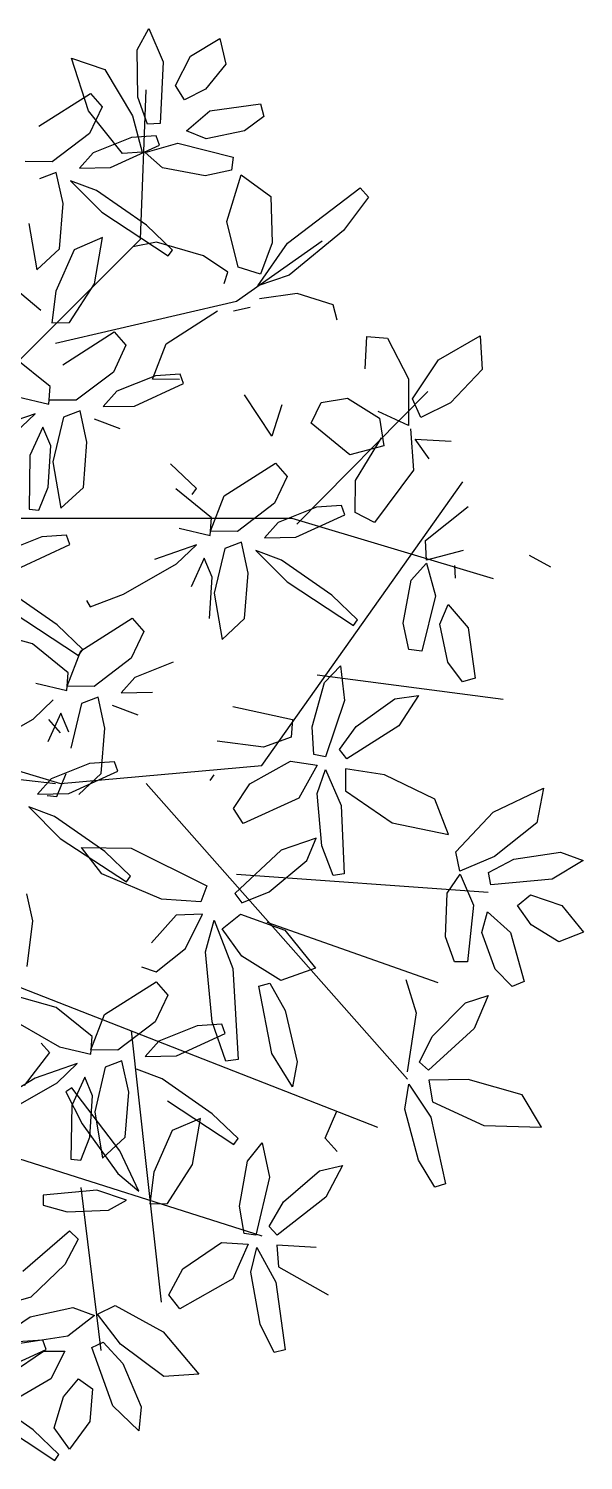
# Model space of a CAD drawing. Header units: millimetres. Extents: x -2870 to 30022, y 51 to 16914.
# Drawn here: x 17709 to 19355, y 1401 to 5649 of the extents above; entities that cross this region are included whole.
import ezdxf

# ---------------------------------------------------------------- set-up
doc = ezdxf.new("R2010")
doc.units = ezdxf.units.MM

msp = doc.modelspace()

# ---------------------------------------------------------------- linework, layer by layer
at = {"color": 62}
for p, q in [((18031.7, 5586.1), (18065.6, 5649.1)), ((18065.6, 5649.1), (18108, 5550.4)), ((18189.7, 5567.5), (18276.9, 5619.8)), ((18276.9, 5619.8), (18294.4, 5543.8)), ((18032.9, 5445.4), (18031.7, 5586.1)), ((18144.8, 5480.4), (18189.7, 5567.5)), ((17886.6, 5404.8), (17836.9, 5561.7)), ((17836.9, 5561.7), (17935.5, 5527.9)), ((17935.5, 5527.9), (18017.4, 5390.1)), ((18108, 5550.4), (18099.3, 5367.4)), ((18294.4, 5543.8), (18233.6, 5469.9)), ((17739.8, 5359.5), (17892.5, 5457)), ((17892.5, 5457), (17927, 5417.1)), ((18062.2, 5365.4), (18032.9, 5445.4)), ((18171.4, 5437.7), (18144.8, 5480.4)), ((18233.6, 5469.9), (18171.4, 5437.7)), ((17927, 5417.1), (17889.7, 5337.8)), ((18177.3, 5346.2), (18247.1, 5405.6)), ((18247.1, 5405.6), (18396.8, 5426)), ((18396.8, 5426), (18407, 5388.3)), ((18099.3, 5367.4), (18062.2, 5365.4)), ((18407, 5388.3), (18349.2, 5345.4))]:
    msp.add_line(p, q, dxfattribs=at)
at = {"color": 44}
for p, q in [((18041.1, 5024.4), (18057.8, 5467.1)), ((17686.2, 4669.6), (18041.1, 5024.4)), ((17789.4, 4715.4), (18326.3, 4840.7)), ((18505.3, 4178.5), (18893, 4572.2)), ((18400.9, 3462.6), (18997.4, 4303.8)), ((17580.6, 4196.4), (18490.3, 4196.4)), ((18490.3, 4196.4), (19086.9, 4017.4)), ((18564.9, 3731.1), (19116.7, 3659.5)), ((17047.4, 3638.7), (17804.3, 3408.9)), ((17005.4, 3501.2), (17789.4, 3408.9)), ((17804.3, 3408.9), (18400.9, 3462.6)), ((18057.8, 3408.9), (18833.4, 2532)), ((18326.3, 3140.5), (19072, 3086.8)), ((18415.8, 2997.3), (18922.9, 2818.3)), ((17371.8, 2925.7), (18743.9, 2388.8)), ((18013.1, 2675.2), (18102.6, 1869.8)), ((17386.7, 2388.8), (18400.9, 2066.7)), ((17863.9, 2209.8), (17923.6, 1726.6))]:
    msp.add_line(p, q, dxfattribs=at)
at = {"color": 64}
for p, q in [((17987.9, 5278.6), (17886.6, 5404.8)), ((18017.4, 5390.1), (18046.4, 5282)), ((17889.7, 5337.8), (17779.4, 5254.1)), ((18014.3, 5326.2), (17900.4, 5280.8)), ((18087.8, 5331.2), (18014.3, 5326.2)), ((18097.6, 5303.6), (18087.8, 5331.2)), ((18236, 5321.6), (18177.3, 5346.2)), ((18349.2, 5345.4), (18236, 5321.6)), ((17900.4, 5280.8), (17860, 5235.4)), ((17952.6, 5237), (18097.6, 5303.6)), ((18046.4, 5282), (17987.9, 5278.6)), ((18055.3, 5281.9), (18152.3, 5308.7)), ((18106, 5235.9), (18055.3, 5281.9)), ((18152.3, 5308.7), (18316, 5267.7)), ((17779.4, 5254.1), (17699.4, 5254.6)), ((17860, 5235.4), (17952.6, 5237)), ((18233.2, 5212.6), (18106, 5235.9)), ((18310.9, 5229), (18233.2, 5212.6)), ((18316, 5267.7), (18310.9, 5229)), ((17791, 5222.4), (17741.8, 5203.6)), ((17811.4, 5129.9), (17791, 5222.4)), ((17910.4, 5169), (17834, 5197.9)), ((17834, 5197.9), (17926.7, 5104.1)), ((18297.5, 5076.9), (18339.7, 5215.3)), ((18339.7, 5215.3), (18427.3, 5150.5)), ((18059.3, 5065.5), (17910.4, 5169)), ((18427.3, 5150.5), (18432.1, 5013.8)), ((18477.2, 5012.1), (18692.9, 5176.5)), ((18717.4, 5148.5), (18642.8, 5050.1)), ((18692.9, 5176.5), (18717.4, 5148.5)), ((17800.7, 4995.4), (17811.4, 5129.9)), ((17926.7, 5104.1), (18123.3, 4974.7)), ((17710.4, 5070.8), (17733.8, 4933.7)), ((18135.9, 4992.1), (18059.3, 5065.5)), ((18330.9, 4941.2), (18297.5, 5076.9)), ((17928.2, 5029), (17844.6, 4993)), ((17904.6, 4891.9), (17928.2, 5029)), ((18089, 5015.3), (18018, 5001.8)), ((18228.3, 4975), (18089, 5015.3)), ((18326.3, 4840.7), (18579.8, 5019.7)), ((18432.1, 5013.8), (18397.3, 4920.5)), ((18642.8, 5050.1), (18481.8, 4917.4)), ((17733.8, 4933.7), (17800.7, 4995.4)), ((17844.6, 4993), (17789.8, 4869.8)), ((18123.3, 4974.7), (18135.9, 4992.1)), ((18300.6, 4926), (18228.3, 4975)), ((18389.1, 4885.6), (18477.2, 5012.1)), ((18397.3, 4920.5), (18330.9, 4941.2)), ((17830.9, 4777.1), (17904.6, 4891.9)), ((18289.5, 4892.7), (18300.6, 4926)), ((18481.8, 4917.4), (18389.1, 4885.6)), ((17683.4, 4865.9), (17745.8, 4813.2)), ((17789.8, 4869.8), (17778.2, 4775.7)), ((18506.3, 4862.8), (18393.7, 4847)), ((18612.2, 4829.4), (18506.3, 4862.8)), ((18117, 4713.6), (18269.7, 4811.2)), ((18316.7, 4811.2), (18366.2, 4822.8)), ((18624.6, 4784.2), (18612.2, 4829.4)), ((17778.2, 4775.7), (17830.9, 4777.1)), ((17810.7, 4651.7), (17963.3, 4749.3)), ((17963.3, 4749.3), (17997.9, 4709.4)), ((18707.5, 4639.9), (18712.9, 4735)), ((18712.9, 4735), (18773.7, 4730.1)), ((18773.7, 4730.1), (18835.9, 4610.1)), ((18924.7, 4666.7), (19048.6, 4737.4)), ((19048.6, 4737.4), (19054.8, 4637.6)), ((17997.9, 4709.4), (17960.6, 4630.1)), ((18076.6, 4608.8), (18117, 4713.6)), ((17773.7, 4587.1), (17667.3, 4672.5)), ((18847.9, 4550.8), (18924.7, 4666.7)), ((19054.8, 4637.6), (18960.2, 4538.8)), ((17960.6, 4630.1), (17850.3, 4546.3)), ((18085.2, 4618.5), (17971.3, 4573.1)), ((18023.5, 4529.2), (18168.4, 4595.8)), ((18156.6, 4608.2), (18076.6, 4608.8)), ((18158.7, 4623.5), (18085.2, 4618.5)), ((18168.4, 4595.8), (18158.7, 4623.5)), ((17677.2, 4556), (17769.5, 4534.5)), ((17769.5, 4534.5), (17773.7, 4587.1)), ((17850.3, 4546.3), (17770.3, 4546.9)), ((17971.3, 4573.1), (17930.9, 4527.7)), ((18577.2, 4539.4), (18655.2, 4552.5)), ((17728.8, 4506.3), (17604.3, 4463)), ((17669.9, 4449.7), (17728.8, 4506.3)), ((17861.9, 4514.7), (17812.6, 4495.9)), ((17882.2, 4422.1), (17861.9, 4514.7)), ((17930.9, 4527.7), (18023.5, 4529.2)), ((17751.6, 4466.7), (17713.1, 4382.4)), ((17775.2, 4410.6), (17751.6, 4466.7)), ((17812.6, 4495.9), (17781.3, 4363.1)), ((17981.3, 4461.2), (17904.9, 4490.1)), ((17871.6, 4287.7), (17882.2, 4422.1)), ((17713.1, 4382.4), (17710.9, 4222.9)), ((17767.2, 4288.3), (17775.2, 4410.6)), ((17781.3, 4363.1), (17804.7, 4225.9)), ((17740.1, 4219.8), (17767.2, 4288.3)), ((17804.7, 4225.9), (17871.6, 4287.7)), ((17710.9, 4222.9), (17740.1, 4219.8)), ((17748.5, 4140.7), (17634.7, 4095.4)), ((17822, 4145.8), (17748.5, 4140.7)), ((17831.8, 4118.1), (17822, 4145.8)), ((17686.8, 4051.5), (17831.8, 4118.1)), ((17990.8, 3970.6), (18148.3, 4060.5)), ((17793.5, 3880), (17644.7, 3983.5)), ((17881.3, 3951.9), (17891.6, 3933.1)), ((17891.6, 3933.1), (17990.8, 3970.6)), ((17660.9, 3918.6), (17857.5, 3789.2)), ((17870.1, 3806.6), (17793.5, 3880)), ((17863.8, 3802.4), (18016.5, 3900)), ((18016.5, 3900), (18051, 3860.1)), ((17720.5, 3823.2), (17586.6, 3861.1)), ((18051, 3860.1), (18013.7, 3780.8)), ((17826.9, 3737.8), (17720.5, 3823.2)), ((17823.4, 3697.6), (17863.8, 3802.4)), ((17857.5, 3789.2), (17870.1, 3806.6)), ((18013.7, 3780.8), (17903.4, 3697)), ((18138.3, 3769.2), (18024.5, 3723.8)), ((17730.4, 3706.7), (17822.7, 3685.2)), ((17822.7, 3685.2), (17826.9, 3737.8)), ((17903.4, 3697), (17823.4, 3697.6)), ((18024.5, 3723.8), (17984, 3678.4)), ((17723, 3600.4), (17782, 3657)), ((17915.1, 3665.4), (17865.8, 3646.6)), ((17935.4, 3572.8), (17915.1, 3665.4)), ((17984, 3678.4), (18076.6, 3679.9)), ((17804.7, 3617.4), (17766.3, 3533.1)), ((17828.3, 3561.3), (17804.7, 3617.4)), ((17865.8, 3646.6), (17834.4, 3513.8)), ((18034.5, 3611.9), (17958, 3640.8)), ((17565.5, 3510.6), (17723, 3600.4)), ((17768.4, 3599.2), (17803, 3559.3)), ((17924.7, 3438.4), (17935.4, 3572.8)), ((17890.3, 3468.4), (17776.4, 3423)), ((17828.6, 3379.1), (17973.5, 3445.7)), ((17963.8, 3473.4), (17890.3, 3468.4)), ((17973.5, 3445.7), (17963.8, 3473.4)), ((17776.4, 3423), (17736, 3377.6)), ((17793.2, 3370.5), (17820.3, 3439)), ((17857.8, 3376.6), (17924.7, 3438.4)), ((17736, 3377.6), (17828.6, 3379.1)), ((17764, 3373.6), (17793.2, 3370.5)), ((17786.4, 3311.1), (17710, 3340)), ((17710, 3340), (17802.7, 3246.3)), ((17703.5, 3081.8), (17720.6, 3001.4)), ((17720.6, 3001.4), (17703.7, 2866.3)), ((17791.4, 2743.9), (17657.5, 2781.8)), ((17684.5, 2694.8), (17801.2, 2627.3)), ((17746.6, 2639), (17771.1, 2611.1)), ((17771.1, 2611.1), (17696.6, 2512.7)), ((17728.4, 2534.3), (17526.9, 2412.5)), ((17636.4, 2431.3), (17793.9, 2521.1))]:
    msp.add_line(p, q, dxfattribs=at)
at = {"color": 66}
for p, q in [((18835.9, 4610.1), (18835.6, 4471.1)), ((18430.4, 4439.3), (18349.3, 4562.2)), ((18655.2, 4552.5), (18749.9, 4493.4)), ((18872.9, 4495), (18847.9, 4550.8)), ((18460.7, 4532.5), (18430.4, 4439.3)), ((18547.1, 4477.9), (18577.2, 4539.4)), ((18835.6, 4471.1), (18746.2, 4512.8)), ((18960.2, 4538.8), (18872.9, 4495)), ((18661.6, 4384.2), (18547.1, 4477.9)), ((18749.9, 4493.4), (18763.3, 4410.7)), ((18842.3, 4461.8), (18851.3, 4338.4)), ((18678.5, 4308.6), (18755.6, 4434.5)), ((18897.5, 4372.4), (18855.7, 4430.4)), ((18855.7, 4430.4), (18963, 4425.3)), ((18763.3, 4410.7), (18661.6, 4384.2)), ((18206.8, 4284.3), (18130.2, 4357.7)), ((18289, 4262.4), (18441.7, 4360)), ((18441.7, 4360), (18476.3, 4320.1)), ((18851.3, 4338.4), (18735.4, 4183.3)), ((18476.3, 4320.1), (18438.9, 4240.8)), ((18678, 4212.8), (18678.5, 4308.6)), ((18252.1, 4197.8), (18145.7, 4283.3)), ((18194.2, 4266.9), (18206.8, 4284.3)), ((18248.6, 4157.6), (18289, 4262.4)), ((18438.9, 4240.8), (18328.6, 4157)), ((18563.5, 4229.2), (18449.7, 4183.8)), ((18501.9, 4140), (18646.8, 4206.5)), ((18637, 4234.2), (18563.5, 4229.2)), ((18646.8, 4206.5), (18637, 4234.2)), ((18735.4, 4183.3), (18678, 4212.8)), ((18886.2, 4130.1), (19012.5, 4231.4)), ((18155.6, 4166.7), (18247.9, 4145.3)), ((18247.9, 4145.3), (18252.1, 4197.8)), ((18449.7, 4183.8), (18409.3, 4138.4)), ((18328.6, 4157), (18248.6, 4157.6)), ((18340.3, 4125.4), (18291, 4106.6)), ((18360.6, 4032.9), (18340.3, 4125.4)), ((18409.3, 4138.4), (18501.9, 4140)), ((18889.7, 4071.6), (18886.2, 4130.1)), ((18207.2, 4117), (18082.7, 4073.7)), ((18148.3, 4060.5), (18207.2, 4117)), ((18291, 4106.6), (18259.7, 3973.8)), ((18459.7, 4071.9), (18383.3, 4100.8)), ((18383.3, 4100.8), (18475.9, 4007.1)), ((18997.7, 4100.6), (18889.7, 4071.6)), ((19193.8, 4086.2), (19256.7, 4052.4)), ((18230, 4077.4), (18191.5, 3993.1)), ((18253.5, 4021.4), (18230, 4077.4)), ((18608.5, 3968.4), (18459.7, 4071.9)), ((18843.5, 4012), (18889.6, 4062.6)), ((18889.6, 4062.6), (18916.4, 3965.7)), ((18975.1, 4018.7), (18973.1, 4055.8)), ((18245.5, 3899.1), (18253.5, 4021.4)), ((18349.9, 3898.4), (18360.6, 4032.9)), ((18475.9, 4007.1), (18672.5, 3877.7)), ((18820.3, 3884.7), (18843.5, 4012)), ((18259.7, 3973.8), (18283, 3836.7)), ((18685.1, 3895), (18608.5, 3968.4)), ((18916.4, 3965.7), (18875.4, 3802)), ((18929.3, 3881.9), (18953.9, 3940.6)), ((18953.9, 3940.6), (19013.3, 3870.9)), ((18283, 3836.7), (18349.9, 3898.4)), ((18672.5, 3877.7), (18685.1, 3895)), ((18836.6, 3807.1), (18820.3, 3884.7)), ((18953.1, 3768.8), (18929.3, 3881.9)), ((18875.4, 3802), (18836.6, 3807.1)), ((18247.3, 3417.6), (18259.9, 3435)), ((17935.3, 3207.6), (17786.4, 3311.1)), ((17802.7, 3246.3), (17999.3, 3116.8)), ((17926.2, 3141.5), (17865.8, 3218.7)), ((17865.8, 3218.7), (18013, 3217.4)), ((18011.9, 3134.2), (17935.3, 3207.6)), ((18013, 3217.4), (18237.8, 3105.7)), ((18103.3, 3065.5), (17926.2, 3141.5)), ((17999.3, 3116.8), (18011.9, 3134.2)), ((18237.8, 3105.7), (18219.8, 3058.1)), ((18219.8, 3058.1), (18103.3, 3065.5)), ((18146.8, 3018.4), (18074, 2936.7)), ((18224.6, 3021.7), (18146.8, 3018.4)), ((18174.9, 2919.5), (18224.6, 3021.7)), ((18233.9, 2909.4), (18259.2, 3004)), ((18088.1, 2850.2), (18174.9, 2919.5)), ((18254.2, 2701.7), (18233.9, 2909.4)), ((18043.7, 2865.1), (18088.1, 2850.2)), ((17934.7, 2723.1), (18087.3, 2820.7)), ((18087.3, 2820.7), (18121.9, 2780.7)), ((18121.9, 2780.7), (18084.6, 2701.5)), ((17897.8, 2658.5), (17791.4, 2743.9)), ((17894.3, 2618.3), (17934.7, 2723.1)), ((18084.6, 2701.5), (17974.3, 2617.7)), ((18209.2, 2689.8), (18095.3, 2644.5)), ((18282.7, 2694.9), (18209.2, 2689.8)), ((18292.5, 2667.2), (18282.7, 2694.9)), ((17893.5, 2605.9), (17897.8, 2658.5)), ((18095.3, 2644.5), (18054.9, 2599.1)), ((17801.2, 2627.3), (17893.5, 2605.9)), ((17974.3, 2617.7), (17894.3, 2618.3)), ((17852.9, 2577.7), (17728.4, 2534.3)), ((17793.9, 2521.1), (17852.9, 2577.7)), ((17936.7, 2567.2), (17905.3, 2434.5)), ((17985.9, 2586.1), (17936.7, 2567.2)), ((18006.3, 2493.5), (17985.9, 2586.1)), ((17875.6, 2538), (17837.2, 2453.8)), ((17899.2, 2482), (17875.6, 2538)), ((17837.8, 2506), (17820.1, 2493.8)), ((17820.1, 2493.8), (17867.9, 2399.1)), ((17980.1, 2318.6), (17837.8, 2506)), ((17891.2, 2359.7), (17899.2, 2482)), ((17995.6, 2359.1), (18006.3, 2493.5)), ((17837.2, 2453.8), (17834.9, 2294.3)), ((17905.3, 2434.5), (17928.7, 2297.3)), ((17867.9, 2399.1), (17973.9, 2252)), ((17864.1, 2291.2), (17891.2, 2359.7)), ((17928.7, 2297.3), (17995.6, 2359.1)), ((17834.9, 2294.3), (17864.1, 2291.2)), ((18036.3, 2199.3), (17980.1, 2318.6)), ((17973.9, 2252), (18036.3, 2199.3)), ((18080.3, 2255.9), (18068.7, 2161.8)), ((17911.5, 2201.9), (17752.6, 2187.3)), ((17752.6, 2187.3), (17752.6, 2158)), ((17999.3, 2172.5), (17911.5, 2201.9)), ((17946.1, 2143.2), (17999.3, 2172.5)), ((17752.6, 2158), (17823.6, 2138.2)), ((17823.6, 2138.2), (17946.1, 2143.2)), ((17692.3, 1962.2), (17831, 2081.7)), ((17856.4, 2057.3), (17817.1, 1982.2)), ((17831, 2081.7), (17856.4, 2057.3)), ((17817.1, 1982.2), (17715.6, 1884.8)), ((17715.6, 1884.8), (17648, 1865.1)), ((17714.2, 1826.5), (17840.6, 1853.8)), ((17840.6, 1853.8), (17905, 1830.7)), ((17913.3, 1834.1), (17966, 1859.7))]:
    msp.add_line(p, q, dxfattribs=at)
at = {"color": 68}
for p, q in [((19013.3, 3870.9), (19033.7, 3721.2)), ((18586.4, 3708.9), (18633.9, 3758.7)), ((18633.9, 3758.7), (18646.4, 3655.7)), ((18995.9, 3711), (18953.1, 3768.8)), ((18550.3, 3577.7), (18586.4, 3708.9)), ((19033.7, 3721.2), (18995.9, 3711)), ((18646.4, 3655.7), (18590, 3487.8)), ((18681.3, 3578.4), (18795.7, 3660.2)), ((18795.7, 3660.2), (18865.5, 3670.1)), ((18865.5, 3670.1), (18807.7, 3580.3)), ((18314.8, 3637.6), (18491.8, 3598.8)), ((18491.8, 3598.8), (18488.1, 3546.1)), ((18555.7, 3495.6), (18550.3, 3577.7)), ((18631.7, 3509.7), (18681.3, 3578.4)), ((18807.7, 3580.3), (18653.3, 3481.9)), ((18405.6, 3516.4), (18268.4, 3535)), ((18488.1, 3546.1), (18405.6, 3516.4)), ((18590, 3487.8), (18555.7, 3495.6)), ((18653.3, 3481.9), (18631.7, 3509.7)), ((18365, 3408.2), (18486.2, 3475.3)), ((18486.2, 3475.3), (18565.3, 3463.2)), ((18565.3, 3463.2), (18510.3, 3365.3)), ((18564.9, 3379.3), (18589.4, 3450.9)), ((18589.4, 3450.9), (18636.3, 3343.8)), ((18649.2, 3452.8), (18648.7, 3387.5)), ((18764.7, 3434.9), (18649.2, 3452.8)), ((18316.7, 3335.1), (18365, 3408.2)), ((18914.2, 3362.5), (18764.7, 3434.9)), ((18510.3, 3365.3), (18345.2, 3290.6)), ((18578.9, 3223.6), (18564.9, 3379.3)), ((18648.7, 3387.5), (18787.1, 3292.1)), ((18955.1, 3257.8), (18914.2, 3362.5)), ((19087.6, 3324.2), (19236, 3395.2)), ((19236, 3395.2), (19216.2, 3292.8)), ((18345.2, 3290.6), (18316.7, 3335.1)), ((18636.3, 3343.8), (18645.3, 3140.6)), ((18976.6, 3206.4), (19087.6, 3324.2)), ((18787.1, 3292.1), (18955.1, 3257.8)), ((19216.2, 3292.8), (19091.1, 3192.6)), ((18562.6, 3247.2), (18458.8, 3211.5)), ((18534.2, 3180.8), (18562.6, 3247.2)), ((18458.8, 3211.5), (18320.6, 3082.8)), ((18612.3, 3136.5), (18578.9, 3223.6)), ((18988.2, 3148.9), (18976.6, 3206.4)), ((19091.1, 3192.6), (18988.2, 3148.9)), ((19148.1, 3184.9), (19287.3, 3205.6)), ((19287.3, 3205.6), (19354.3, 3180.8)), ((18423.1, 3087.6), (18534.2, 3180.8)), ((19073, 3144.8), (19148.1, 3184.9)), ((19080.1, 3108.4), (19073, 3144.8)), ((19354.3, 3180.8), (19262.5, 3125.1)), ((18645.3, 3140.6), (18612.3, 3136.5)), ((18950.7, 3083.5), (18989.3, 3140)), ((18989.3, 3140), (19029.3, 3047.7)), ((19262.5, 3125.1), (19080.1, 3108.4)), ((18320.6, 3082.8), (18342.1, 3054.9)), ((18342.1, 3054.9), (18423.1, 3087.6)), ((18945.3, 2954.2), (18950.7, 3083.5)), ((19159.7, 3046.7), (19198.3, 3078.9)), ((19198.3, 3078.9), (19290.8, 3046.6)), ((18283.6, 2977.7), (18337.8, 3021.4)), ((18337.8, 3021.4), (18469.1, 2973.4)), ((19029.3, 3047.7), (19011.4, 2879.9)), ((19053.7, 2966.6), (19069.9, 3028.1)), ((19069.9, 3028.1), (19138.4, 2967.3)), ((19200.2, 2989.5), (19159.7, 3046.7)), ((19290.8, 3046.6), (19354.6, 2967.5)), ((18259.2, 3004), (18315, 2860.3)), ((18341.6, 2896.8), (18283.6, 2977.7)), ((19281.9, 2939.6), (19200.2, 2989.5)), ((18469.1, 2973.4), (18560.4, 2861.1)), ((18972.3, 2879.6), (18945.3, 2954.2)), ((19093, 2857.8), (19053.7, 2966.6)), ((19138.4, 2967.3), (19179.4, 2821.9)), ((19354.6, 2967.5), (19281.9, 2939.6)), ((18457.8, 2824.6), (18341.6, 2896.8)), ((18315, 2860.3), (18331.2, 2589.6)), ((18560.4, 2861.1), (18457.8, 2824.6)), ((19011.4, 2879.9), (18972.3, 2879.6)), ((19143.4, 2806.5), (19093, 2857.8)), ((18392.6, 2807.9), (18424.6, 2816.8)), ((18430.6, 2608.2), (18392.6, 2807.9)), ((18424.6, 2816.8), (18470.2, 2735.4)), ((18828.6, 2827.8), (18858.6, 2728.5)), ((19179.4, 2821.9), (19143.4, 2806.5)), ((19005, 2758.5), (19072, 2780.1)), ((19072, 2780.1), (19030.4, 2681.8)), ((18470.2, 2735.4), (18506.3, 2583.2)), ((18858.6, 2728.5), (18831.8, 2553.4)), ((18906.2, 2658.3), (19005, 2758.5)), ((18294.3, 2584.9), (18254.2, 2701.7)), ((19030.4, 2681.8), (18895.1, 2558.5)), ((18147.5, 2600.6), (18292.5, 2667.2)), ((18869.1, 2582.1), (18906.2, 2658.3)), ((18054.9, 2599.1), (18147.5, 2600.6)), ((18492.4, 2508.9), (18430.6, 2608.2)), ((18105.3, 2532.6), (18028.9, 2561.5)), ((18331.2, 2589.6), (18294.3, 2584.9)), ((18506.3, 2583.2), (18492.4, 2508.9)), ((18895.1, 2558.5), (18869.1, 2582.1)), ((18254.2, 2429.1), (18105.3, 2532.6)), ((18825.6, 2442.2), (18837.5, 2516.9)), ((18837.5, 2516.9), (18902, 2419.4)), ((19012.9, 2531.1), (18896.1, 2529)), ((18896.1, 2529), (18906.8, 2464.7)), ((19172.7, 2485.4), (19012.9, 2531.1)), ((18121.6, 2467.7), (18318.2, 2338.3)), ((18906.8, 2464.7), (19059.5, 2394.3)), ((19230.9, 2389.2), (19172.7, 2485.4)), ((18330.8, 2355.7), (18254.2, 2429.1)), ((18588.6, 2356.2), (18623.7, 2436.5)), ((18866, 2291.2), (18825.6, 2442.2)), ((18218.7, 2415.1), (18135.1, 2379.1)), ((18195.1, 2278), (18218.7, 2415.1)), ((18902, 2419.4), (18945.7, 2220.8)), ((19059.5, 2394.3), (19230.9, 2389.2)), ((18135.1, 2379.1), (18080.3, 2255.9)), ((18318.2, 2338.3), (18330.8, 2355.7)), ((18359, 2288.7), (18401.7, 2342.6)), ((18401.7, 2342.6), (18423.7, 2241.3)), ((18624.3, 2317.2), (18588.6, 2356.2)), ((18121.4, 2163.2), (18195.1, 2278)), ((18335.2, 2154.7), (18359, 2288.7)), ((18465.6, 2167.5), (18572, 2259.5)), ((18572, 2259.5), (18640.6, 2275.8)), ((18640.6, 2275.8), (18591.3, 2181.1)), ((18913.9, 2211.1), (18866, 2291.2)), ((18423.7, 2241.3), (18383.1, 2068.8)), ((18945.7, 2220.8), (18913.9, 2211.1)), ((18422.5, 2094.5), (18465.6, 2167.5)), ((18591.3, 2181.1), (18446.6, 2068.9)), ((18068.7, 2161.8), (18121.4, 2163.2)), ((18348.2, 2073.5), (18335.2, 2154.7)), ((18446.6, 2068.9), (18422.5, 2094.5)), ((18166.4, 1968.8), (18280.9, 2046.8)), ((18280.9, 2046.8), (18360.7, 2042.1)), ((18360.7, 2042.1), (18315, 1939.5)), ((18383.1, 2068.8), (18348.2, 2073.5)), ((18561.9, 2032.3), (18445.3, 2039.4)), ((18445.3, 2039.4), (18450.8, 1974.4)), ((18368.1, 1958.5), (18385.9, 2032)), ((18385.9, 2032), (18442.5, 1929.7)), ((18125.1, 1891.5), (18166.4, 1968.8)), ((18396.5, 1804.7), (18368.1, 1958.5)), ((18450.8, 1974.4), (18597.4, 1892.2)), ((18315, 1939.5), (18157.5, 1849.9)), ((18442.5, 1929.7), (18470.2, 1728.3)), ((18157.5, 1849.9), (18125.1, 1891.5)), ((17905, 1830.7), (17825.7, 1768.8)), ((17981.6, 1745.5), (17913.3, 1834.1)), ((17966, 1859.7), (18108, 1782.1)), ((17648.7, 1781.6), (17714.2, 1826.5)), ((18437.8, 1721.1), (18396.5, 1804.7)), ((17825.7, 1768.8), (17658.9, 1743.8)), ((17751.2, 1757.1), (17677.7, 1752.1)), ((17760.9, 1729.4), (17751.2, 1757.1)), ((17897.3, 1735), (17930.8, 1751)), ((17930.8, 1751), (17988.5, 1688.3)), ((18110.1, 1649.6), (17981.6, 1745.5)), ((18108, 1782.1), (18214.1, 1656.3)), ((17616, 1662.8), (17760.9, 1729.4)), ((17658, 1659.3), (17753.4, 1724.8)), ((17753.4, 1724.8), (17817, 1724.5)), ((17817, 1724.5), (17775.4, 1642.9)), ((17959.4, 1562.7), (17897.3, 1735)), ((18470.2, 1728.3), (18437.8, 1721.1)), ((17988.5, 1688.3), (18043.6, 1558.9)), ((17775.4, 1642.9), (17645.1, 1566.6)), ((17812.6, 1588.7), (17857.7, 1642.3)), ((17857.7, 1642.3), (17898.6, 1613.1)), ((18214.1, 1656.3), (18110.1, 1649.6)), ((17722.7, 1491.3), (17573.8, 1594.8)), ((17784.8, 1497.1), (17812.6, 1588.7)), ((17898.6, 1613.1), (17890.6, 1515.5)), ((17590.1, 1530), (17786.7, 1400.5)), ((18036.5, 1487.8), (17959.4, 1562.7)), ((18043.6, 1558.9), (18036.5, 1487.8)), ((17799.3, 1417.9), (17722.7, 1491.3)), ((17830.1, 1433.7), (17784.8, 1497.1)), ((17890.6, 1515.5), (17830.1, 1433.7)), ((17786.7, 1400.5), (17799.3, 1417.9))]:
    msp.add_line(p, q, dxfattribs=at)

doc.saveas('drawing.dxf')
